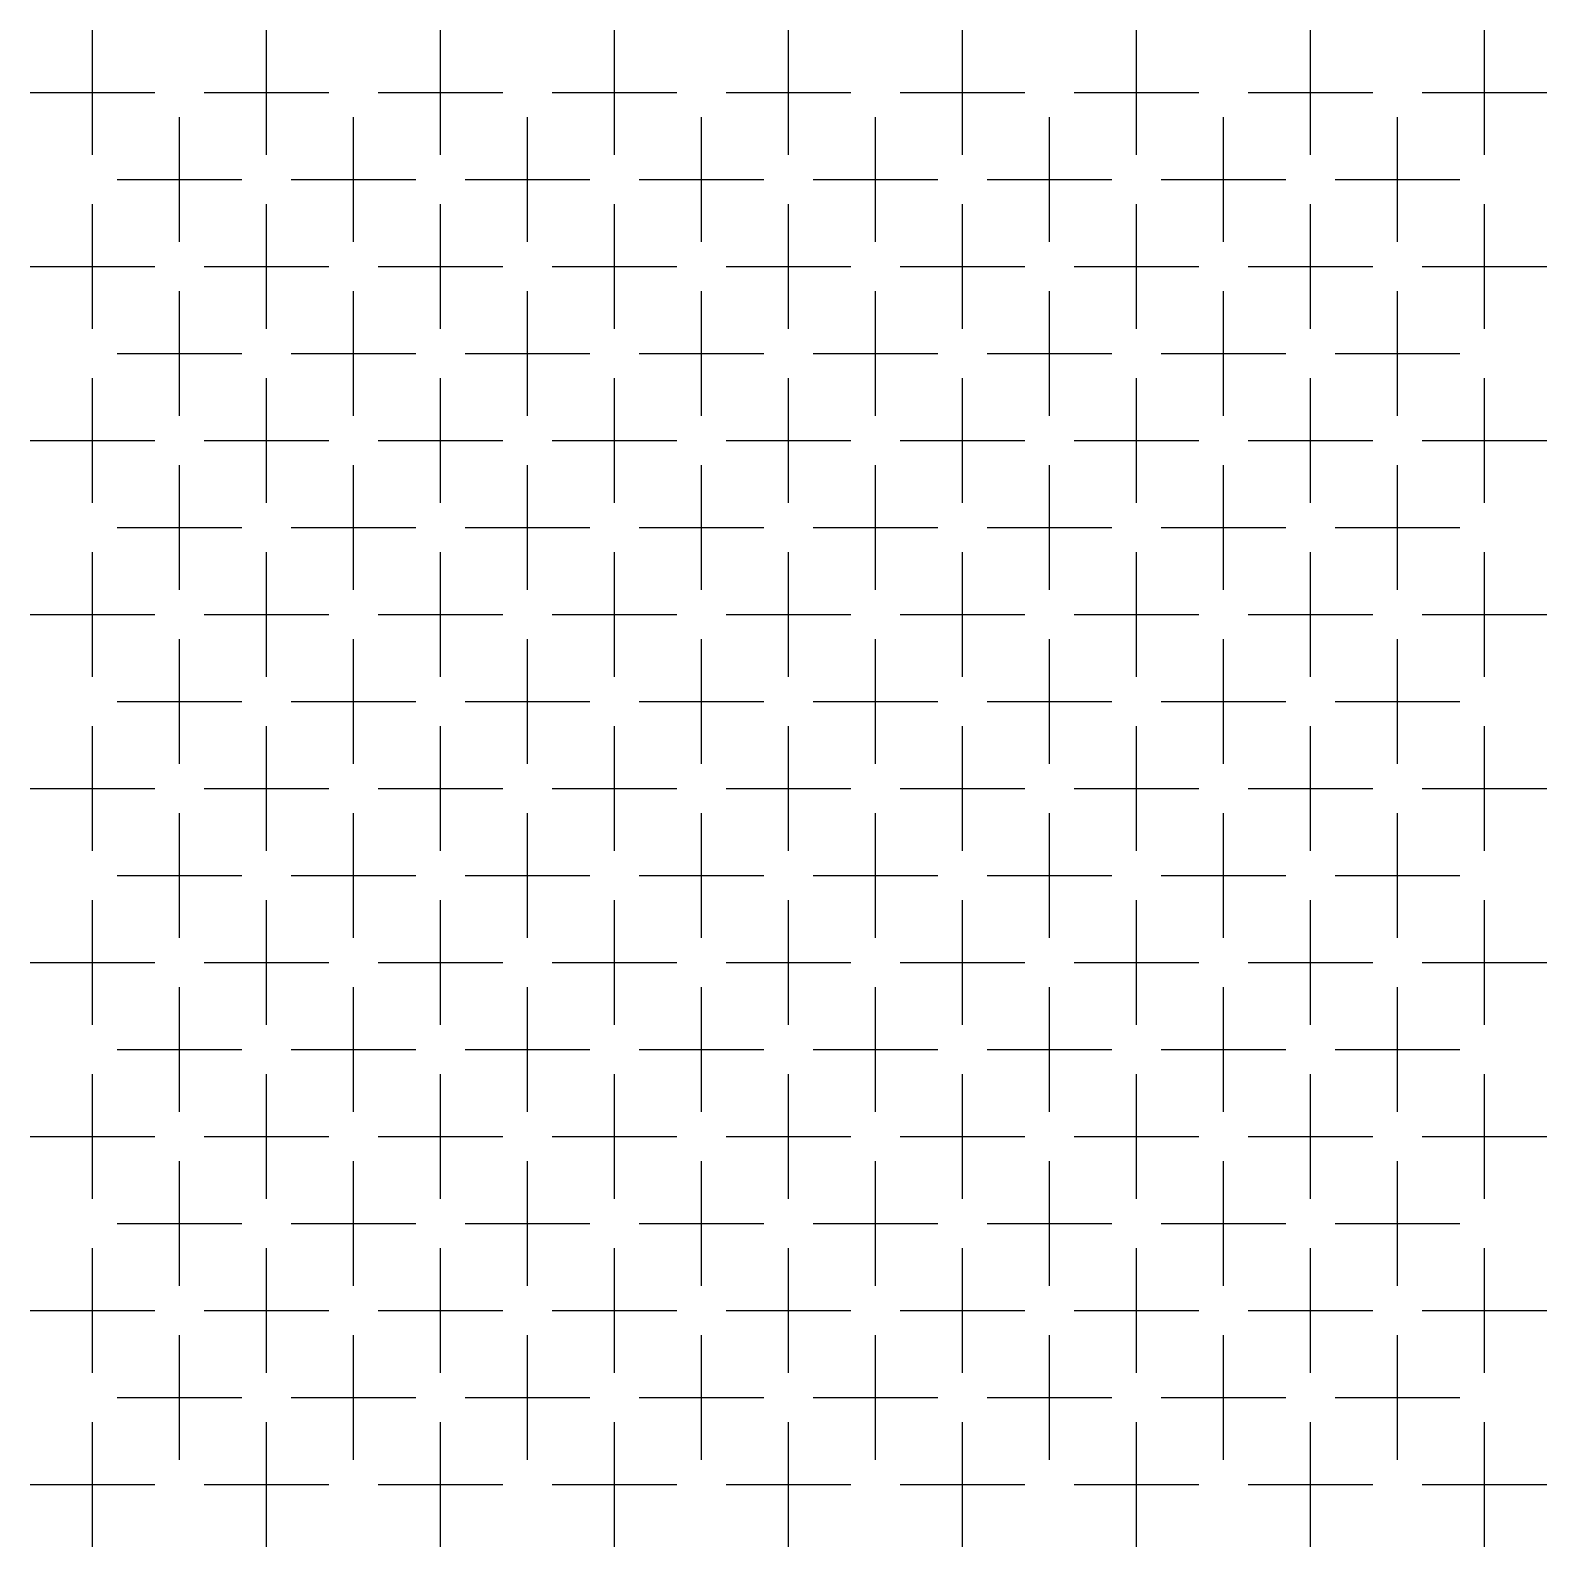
# Model space of a CAD drawing. Header units: millimetres. Extents: x 3 to 95, y 3 to 95.
import ezdxf

# ---------------------------------------------------------------- set-up
doc = ezdxf.new("R2010")
doc.units = ezdxf.units.MM
doc.layers.add('CUT', color=1, linetype='Continuous')

msp = doc.modelspace()

# ---------------------------------------------------------------- linework, layer by layer
at = {"layer": 'CUT'}
for points in [[(6.78, 87.48), (6.78, 95.04)], [(17.34, 87.48), (17.34, 95.04)], [(27.9, 87.48), (27.9, 95.04)], [(38.46, 87.48), (38.46, 95.04)], [(49.02, 87.48), (49.02, 95.04)], [(59.58, 87.48), (59.58, 95.04)], [(70.14, 87.48), (70.14, 95.04)], [(80.7, 87.48), (80.7, 95.04)], [(91.26, 87.48), (91.26, 95.04)], [(3, 91.26), (10.56, 91.26)], [(13.56, 91.26), (21.12, 91.26)], [(24.12, 91.26), (31.68, 91.26)], [(34.68, 91.26), (42.24, 91.26)], [(45.24, 91.26), (52.8, 91.26)], [(55.8, 91.26), (63.36, 91.26)], [(66.36, 91.26), (73.92, 91.26)], [(76.92, 91.26), (84.48, 91.26)], [(87.48, 91.26), (95.04, 91.26)], [(12.06, 82.2), (12.06, 89.76)], [(22.62, 82.2), (22.62, 89.76)], [(33.18, 82.2), (33.18, 89.76)], [(43.74, 82.2), (43.74, 89.76)], [(54.3, 82.2), (54.3, 89.76)], [(64.86, 82.2), (64.86, 89.76)], [(75.42, 82.2), (75.42, 89.76)], [(85.98, 82.2), (85.98, 89.76)], [(8.28, 85.98), (15.84, 85.98)], [(18.84, 85.98), (26.4, 85.98)], [(29.4, 85.98), (36.96, 85.98)], [(39.96, 85.98), (47.52, 85.98)], [(50.52, 85.98), (58.08, 85.98)], [(61.08, 85.98), (68.64, 85.98)], [(71.64, 85.98), (79.2, 85.98)], [(82.2, 85.98), (89.76, 85.98)], [(6.78, 76.92), (6.78, 84.48)], [(17.34, 76.92), (17.34, 84.48)], [(27.9, 76.92), (27.9, 84.48)], [(38.46, 76.92), (38.46, 84.48)], [(49.02, 76.92), (49.02, 84.48)], [(59.58, 76.92), (59.58, 84.48)], [(70.14, 76.92), (70.14, 84.48)], [(80.7, 76.92), (80.7, 84.48)], [(91.26, 76.92), (91.26, 84.48)], [(3, 80.7), (10.56, 80.7)], [(13.56, 80.7), (21.12, 80.7)], [(24.12, 80.7), (31.68, 80.7)], [(34.68, 80.7), (42.24, 80.7)], [(45.24, 80.7), (52.8, 80.7)], [(55.8, 80.7), (63.36, 80.7)], [(66.36, 80.7), (73.92, 80.7)], [(76.92, 80.7), (84.48, 80.7)], [(87.48, 80.7), (95.04, 80.7)], [(12.06, 71.64), (12.06, 79.2)], [(22.62, 71.64), (22.62, 79.2)], [(33.18, 71.64), (33.18, 79.2)], [(43.74, 71.64), (43.74, 79.2)], [(54.3, 71.64), (54.3, 79.2)], [(64.86, 71.64), (64.86, 79.2)], [(75.42, 71.64), (75.42, 79.2)], [(85.98, 71.64), (85.98, 79.2)], [(8.28, 75.42), (15.84, 75.42)], [(18.84, 75.42), (26.4, 75.42)], [(29.4, 75.42), (36.96, 75.42)], [(39.96, 75.42), (47.52, 75.42)], [(50.52, 75.42), (58.08, 75.42)], [(61.08, 75.42), (68.64, 75.42)], [(71.64, 75.42), (79.2, 75.42)], [(82.2, 75.42), (89.76, 75.42)], [(6.78, 66.36), (6.78, 73.92)], [(17.34, 66.36), (17.34, 73.92)], [(27.9, 66.36), (27.9, 73.92)], [(38.46, 66.36), (38.46, 73.92)], [(49.02, 66.36), (49.02, 73.92)], [(59.58, 66.36), (59.58, 73.92)], [(70.14, 66.36), (70.14, 73.92)], [(80.7, 66.36), (80.7, 73.92)], [(91.26, 66.36), (91.26, 73.92)], [(3, 70.14), (10.56, 70.14)], [(13.56, 70.14), (21.12, 70.14)], [(24.12, 70.14), (31.68, 70.14)], [(34.68, 70.14), (42.24, 70.14)], [(45.24, 70.14), (52.8, 70.14)], [(55.8, 70.14), (63.36, 70.14)], [(66.36, 70.14), (73.92, 70.14)], [(76.92, 70.14), (84.48, 70.14)], [(87.48, 70.14), (95.04, 70.14)], [(12.06, 61.08), (12.06, 68.64)], [(22.62, 61.08), (22.62, 68.64)], [(33.18, 61.08), (33.18, 68.64)], [(43.74, 61.08), (43.74, 68.64)], [(54.3, 61.08), (54.3, 68.64)], [(64.86, 61.08), (64.86, 68.64)], [(75.42, 61.08), (75.42, 68.64)], [(85.98, 61.08), (85.98, 68.64)], [(8.28, 64.86), (15.84, 64.86)], [(18.84, 64.86), (26.4, 64.86)], [(29.4, 64.86), (36.96, 64.86)], [(39.96, 64.86), (47.52, 64.86)], [(50.52, 64.86), (58.08, 64.86)], [(61.08, 64.86), (68.64, 64.86)], [(71.64, 64.86), (79.2, 64.86)], [(82.2, 64.86), (89.76, 64.86)], [(6.78, 55.8), (6.78, 63.36)], [(17.34, 55.8), (17.34, 63.36)], [(27.9, 55.8), (27.9, 63.36)], [(38.46, 55.8), (38.46, 63.36)], [(49.02, 55.8), (49.02, 63.36)], [(59.58, 55.8), (59.58, 63.36)], [(70.14, 55.8), (70.14, 63.36)], [(80.7, 55.8), (80.7, 63.36)], [(91.26, 55.8), (91.26, 63.36)], [(3, 59.58), (10.56, 59.58)], [(13.56, 59.58), (21.12, 59.58)], [(24.12, 59.58), (31.68, 59.58)], [(34.68, 59.58), (42.24, 59.58)], [(45.24, 59.58), (52.8, 59.58)], [(55.8, 59.58), (63.36, 59.58)], [(66.36, 59.58), (73.92, 59.58)], [(76.92, 59.58), (84.48, 59.58)], [(87.48, 59.58), (95.04, 59.58)], [(12.06, 50.52), (12.06, 58.08)], [(22.62, 50.52), (22.62, 58.08)], [(33.18, 50.52), (33.18, 58.08)], [(43.74, 50.52), (43.74, 58.08)], [(54.3, 50.52), (54.3, 58.08)], [(64.86, 50.52), (64.86, 58.08)], [(75.42, 50.52), (75.42, 58.08)], [(85.98, 50.52), (85.98, 58.08)], [(8.28, 54.3), (15.84, 54.3)], [(18.84, 54.3), (26.4, 54.3)], [(29.4, 54.3), (36.96, 54.3)], [(39.96, 54.3), (47.52, 54.3)], [(50.52, 54.3), (58.08, 54.3)], [(61.08, 54.3), (68.64, 54.3)], [(71.64, 54.3), (79.2, 54.3)], [(82.2, 54.3), (89.76, 54.3)], [(6.78, 45.24), (6.78, 52.8)], [(17.34, 45.24), (17.34, 52.8)], [(27.9, 45.24), (27.9, 52.8)], [(38.46, 45.24), (38.46, 52.8)], [(49.02, 45.24), (49.02, 52.8)], [(59.58, 45.24), (59.58, 52.8)], [(70.14, 45.24), (70.14, 52.8)], [(80.7, 45.24), (80.7, 52.8)], [(91.26, 45.24), (91.26, 52.8)], [(3, 49.02), (10.56, 49.02)], [(13.56, 49.02), (21.12, 49.02)], [(24.12, 49.02), (31.68, 49.02)], [(34.68, 49.02), (42.24, 49.02)], [(45.24, 49.02), (52.8, 49.02)], [(55.8, 49.02), (63.36, 49.02)], [(66.36, 49.02), (73.92, 49.02)], [(76.92, 49.02), (84.48, 49.02)], [(87.48, 49.02), (95.04, 49.02)], [(12.06, 39.96), (12.06, 47.52)], [(22.62, 39.96), (22.62, 47.52)], [(33.18, 39.96), (33.18, 47.52)], [(43.74, 39.96), (43.74, 47.52)], [(54.3, 39.96), (54.3, 47.52)], [(64.86, 39.96), (64.86, 47.52)], [(75.42, 39.96), (75.42, 47.52)], [(85.98, 39.96), (85.98, 47.52)], [(8.28, 43.74), (15.84, 43.74)], [(18.84, 43.74), (26.4, 43.74)], [(29.4, 43.74), (36.96, 43.74)], [(39.96, 43.74), (47.52, 43.74)], [(50.52, 43.74), (58.08, 43.74)], [(61.08, 43.74), (68.64, 43.74)], [(71.64, 43.74), (79.2, 43.74)], [(82.2, 43.74), (89.76, 43.74)], [(6.78, 34.68), (6.78, 42.24)], [(17.34, 34.68), (17.34, 42.24)], [(27.9, 34.68), (27.9, 42.24)], [(38.46, 34.68), (38.46, 42.24)], [(49.02, 34.68), (49.02, 42.24)], [(59.58, 34.68), (59.58, 42.24)], [(70.14, 34.68), (70.14, 42.24)], [(80.7, 34.68), (80.7, 42.24)], [(91.26, 34.68), (91.26, 42.24)], [(3, 38.46), (10.56, 38.46)], [(13.56, 38.46), (21.12, 38.46)], [(24.12, 38.46), (31.68, 38.46)], [(34.68, 38.46), (42.24, 38.46)], [(45.24, 38.46), (52.8, 38.46)], [(55.8, 38.46), (63.36, 38.46)], [(66.36, 38.46), (73.92, 38.46)], [(76.92, 38.46), (84.48, 38.46)], [(87.48, 38.46), (95.04, 38.46)], [(12.06, 29.4), (12.06, 36.96)], [(22.62, 29.4), (22.62, 36.96)], [(33.18, 29.4), (33.18, 36.96)], [(43.74, 29.4), (43.74, 36.96)], [(54.3, 29.4), (54.3, 36.96)], [(64.86, 29.4), (64.86, 36.96)], [(75.42, 29.4), (75.42, 36.96)], [(85.98, 29.4), (85.98, 36.96)], [(8.28, 33.18), (15.84, 33.18)], [(18.84, 33.18), (26.4, 33.18)], [(29.4, 33.18), (36.96, 33.18)], [(39.96, 33.18), (47.52, 33.18)], [(50.52, 33.18), (58.08, 33.18)], [(61.08, 33.18), (68.64, 33.18)], [(71.64, 33.18), (79.2, 33.18)], [(82.2, 33.18), (89.76, 33.18)], [(6.78, 24.12), (6.78, 31.68)], [(17.34, 24.12), (17.34, 31.68)], [(27.9, 24.12), (27.9, 31.68)], [(38.46, 24.12), (38.46, 31.68)], [(49.02, 24.12), (49.02, 31.68)], [(59.58, 24.12), (59.58, 31.68)], [(70.14, 24.12), (70.14, 31.68)], [(80.7, 24.12), (80.7, 31.68)], [(91.26, 24.12), (91.26, 31.68)], [(3, 27.9), (10.56, 27.9)], [(13.56, 27.9), (21.12, 27.9)], [(24.12, 27.9), (31.68, 27.9)], [(34.68, 27.9), (42.24, 27.9)], [(45.24, 27.9), (52.8, 27.9)], [(55.8, 27.9), (63.36, 27.9)], [(66.36, 27.9), (73.92, 27.9)], [(76.92, 27.9), (84.48, 27.9)], [(87.48, 27.9), (95.04, 27.9)], [(12.06, 18.84), (12.06, 26.4)], [(22.62, 18.84), (22.62, 26.4)], [(33.18, 18.84), (33.18, 26.4)], [(43.74, 18.84), (43.74, 26.4)], [(54.3, 18.84), (54.3, 26.4)], [(64.86, 18.84), (64.86, 26.4)], [(75.42, 18.84), (75.42, 26.4)], [(85.98, 18.84), (85.98, 26.4)], [(8.28, 22.62), (15.84, 22.62)], [(18.84, 22.62), (26.4, 22.62)], [(29.4, 22.62), (36.96, 22.62)], [(39.96, 22.62), (47.52, 22.62)], [(50.52, 22.62), (58.08, 22.62)], [(61.08, 22.62), (68.64, 22.62)], [(71.64, 22.62), (79.2, 22.62)], [(82.2, 22.62), (89.76, 22.62)], [(6.78, 13.56), (6.78, 21.12)], [(17.34, 13.56), (17.34, 21.12)], [(27.9, 13.56), (27.9, 21.12)], [(38.46, 13.56), (38.46, 21.12)], [(49.02, 13.56), (49.02, 21.12)], [(59.58, 13.56), (59.58, 21.12)], [(70.14, 13.56), (70.14, 21.12)], [(80.7, 13.56), (80.7, 21.12)], [(91.26, 13.56), (91.26, 21.12)], [(3, 17.34), (10.56, 17.34)], [(13.56, 17.34), (21.12, 17.34)], [(24.12, 17.34), (31.68, 17.34)], [(34.68, 17.34), (42.24, 17.34)], [(45.24, 17.34), (52.8, 17.34)], [(55.8, 17.34), (63.36, 17.34)], [(66.36, 17.34), (73.92, 17.34)], [(76.92, 17.34), (84.48, 17.34)], [(87.48, 17.34), (95.04, 17.34)], [(12.06, 8.28), (12.06, 15.84)], [(22.62, 8.28), (22.62, 15.84)], [(33.18, 8.28), (33.18, 15.84)], [(43.74, 8.28), (43.74, 15.84)], [(54.3, 8.28), (54.3, 15.84)], [(64.86, 8.28), (64.86, 15.84)], [(75.42, 8.28), (75.42, 15.84)], [(85.98, 8.28), (85.98, 15.84)], [(8.28, 12.06), (15.84, 12.06)], [(18.84, 12.06), (26.4, 12.06)], [(29.4, 12.06), (36.96, 12.06)], [(39.96, 12.06), (47.52, 12.06)], [(50.52, 12.06), (58.08, 12.06)], [(61.08, 12.06), (68.64, 12.06)], [(71.64, 12.06), (79.2, 12.06)], [(82.2, 12.06), (89.76, 12.06)], [(6.78, 3), (6.78, 10.56)], [(17.34, 3), (17.34, 10.56)], [(27.9, 3), (27.9, 10.56)], [(38.46, 3), (38.46, 10.56)], [(49.02, 3), (49.02, 10.56)], [(59.58, 3), (59.58, 10.56)], [(70.14, 3), (70.14, 10.56)], [(80.7, 3), (80.7, 10.56)], [(91.26, 3), (91.26, 10.56)], [(3, 6.78), (10.56, 6.78)], [(13.56, 6.78), (21.12, 6.78)], [(24.12, 6.78), (31.68, 6.78)], [(34.68, 6.78), (42.24, 6.78)], [(45.24, 6.78), (52.8, 6.78)], [(55.8, 6.78), (63.36, 6.78)], [(66.36, 6.78), (73.92, 6.78)], [(76.92, 6.78), (84.48, 6.78)], [(87.48, 6.78), (95.04, 6.78)]]:
    msp.add_lwpolyline(points, dxfattribs=at)

doc.saveas('drawing.dxf')
